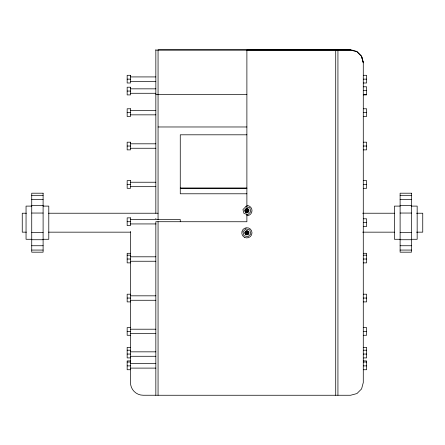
<?xml version="1.0" encoding="UTF-8"?>
<svg xmlns="http://www.w3.org/2000/svg" width="445" height="445" viewBox="0 0 445 445"><rect width="100%" height="100%" fill="white"/><g stroke="black" fill="none" stroke-linecap="round" stroke-linejoin="round"><path stroke-width="0.67" d="M155.839 50.118L350.604 50.118M363.281 75.3L366.608 75.3L366.608 82.992L363.281 82.992M130.491 76.924L155.839 76.924M127.164 79.149L130.491 79.149M363.281 79.149L366.608 79.149M130.491 81.368L155.839 81.368M363.281 86.786L366.608 86.786L366.608 94.907L363.281 94.907M130.491 88.839L155.839 88.839M363.281 90.635L366.608 90.635M127.164 91.058L130.491 91.058M130.491 93.278L155.839 93.278M363.281 94.479L366.608 94.479M155.839 94.535L246.886 94.535M363.281 108.78L366.608 108.78L366.608 116.473L363.281 116.473M130.491 110.404L155.839 110.404M127.164 112.624L130.491 112.624M363.281 112.624L366.608 112.624M130.491 114.843L155.839 114.843M158.058 126.975L246.886 126.975M246.886 134.807L180.264 134.807L180.264 193.786L246.886 193.786M363.281 142.189L366.608 142.189L366.608 149.876L363.281 149.876M130.491 143.813L155.839 143.813M127.164 146.032L130.491 146.032M363.281 146.032L366.608 146.032M130.491 148.252L155.839 148.252M363.281 180.609L366.608 180.609L366.608 188.302L363.281 188.302M130.491 182.233L155.839 182.233M127.164 184.453L130.491 184.453M363.281 184.453L366.608 184.453M130.491 186.678L155.839 186.678M180.264 188.085L246.886 188.085M180.264 188.229L246.886 188.229M31.734 195.316L43.104 195.316M400.111 195.316L411.48 195.316M31.734 199.649L43.104 199.649M400.111 199.649L411.48 199.649M31.734 205.657L43.104 205.657M400.111 205.657L411.48 205.657M31.734 206.102L26.049 206.102L26.049 239.282L31.734 239.282M43.104 206.102L48.789 206.102L48.789 239.282L43.104 239.282M400.111 206.102L394.426 206.102L394.426 239.282L400.111 239.282M411.48 206.102L417.165 206.102L417.165 239.282L411.48 239.282M31.734 213.044L43.104 213.044M400.111 213.044L411.48 213.044M26.405 213.227L22.25 213.227L22.25 232.162L26.405 232.162M48.577 213.227L158.058 213.227M362.653 213.227L394.431 213.227M416.531 213.227L422.75 213.227L422.75 232.162L416.531 232.162M363.281 218.795L366.608 218.795L366.608 226.488L363.281 226.488M130.491 219.496L180.264 219.496L180.264 221.716M127.164 221.716L130.491 221.716M363.281 222.645L366.608 222.645M130.491 223.935L156.073 223.935M48.577 232.162L130.34 232.162M362.653 232.162L394.431 232.162M31.734 232.346L43.104 232.346M400.111 232.346L411.48 232.346M31.734 239.733L43.104 239.733M400.111 239.733L411.48 239.733M31.734 245.74L43.104 245.74M400.111 245.74L411.48 245.74M31.734 250.068L43.104 250.068M400.111 250.068L411.48 250.068M130.491 253.3L127.164 253.3L127.164 262.873L130.491 262.873M363.281 253.3L366.608 253.3L366.608 262.873L363.281 262.873M127.164 255.18L130.491 255.18M363.281 255.18L366.608 255.18M130.491 256.804L155.839 256.804M127.164 259.023L130.491 259.023M363.281 259.023L366.608 259.023M130.491 261.243L155.839 261.243M130.491 294.206L127.164 294.206L127.164 301.894L130.491 301.894M363.281 294.206L366.608 294.206L366.608 301.894L363.281 301.894M130.491 295.83L155.839 295.83M127.164 298.05L130.491 298.05M363.281 298.05L366.608 298.05M130.491 300.269L155.839 300.269M130.491 327.581L127.164 327.581L127.164 335.274L130.491 335.274M363.281 327.581L366.608 327.581L366.608 335.274L363.281 335.274M130.491 329.205L155.839 329.205M127.164 331.425L130.491 331.425M363.281 331.425L366.608 331.425M130.491 333.65L155.839 333.65M130.491 347.35L127.164 347.35L127.164 357.908L130.491 357.908M363.281 347.35L366.608 347.35L366.608 357.908L363.281 357.908L363.281 62.417L361.579 56.081L356.94 51.442L350.604 49.745L158.058 49.745L158.058 219.774M127.164 350.215L130.491 350.215M363.281 350.215L366.608 350.215M130.491 351.839L155.839 351.839M127.164 354.059L130.491 354.059M363.281 354.059L366.608 354.059M130.491 356.278L155.839 356.278M130.491 360.917L127.164 360.917L127.164 369.734L130.491 369.734M363.281 360.917L366.608 360.917L366.608 369.734L363.281 369.734M127.164 362.041L130.491 362.041M363.281 362.041L366.608 362.041M130.491 363.665L155.839 363.665M127.164 365.885L130.491 365.885M363.281 365.885L366.608 365.885M130.491 368.104L155.839 368.104M155.839 395.243L143.168 395.243A12.671 12.671 0 0 1 130.491 382.572L130.491 231.417M361.579 56.409L363.281 62.751M363.281 62.795L361.579 56.459L356.94 51.77L350.604 50.074L246.886 50.074L246.886 207.376M363.281 358.125L363.281 382.583L361.579 388.919L356.94 393.558L350.604 395.255L155.839 395.255L155.839 221.716L246.886 221.755L246.886 213.85M337.933 49.745L337.933 395.255M335.714 49.745L335.714 395.255M158.058 221.716L158.058 395.255M155.839 49.745L155.839 213.244M155.839 218.423L155.839 218.868M246.886 205.507A5.106 5.106 0 0 1 251.992 210.613A5.106 5.106 0 0 1 246.886 215.719M245.568 231.5A1.863 1.863 0 0 1 248.204 231.5A1.863 1.863 0 0 1 248.204 234.137M247.815 234.432A1.863 1.863 0 0 1 247.37 234.615M246.886 234.682A1.863 1.863 0 0 1 245.023 232.818M245.089 232.335A1.863 1.863 0 0 1 245.273 231.889M245.924 232.563A0.996 0.996 0 0 1 247.592 232.112A0.996 0.996 0 0 1 247.142 233.781M246.63 233.781A0.996 0.996 0 0 1 245.924 233.074M245.568 209.295A1.863 1.863 0 0 1 248.499 209.678A1.863 1.863 0 0 1 247.37 212.41M246.402 212.41A1.863 1.863 0 0 1 245.023 210.613M245.089 210.129A1.863 1.863 0 0 1 245.273 209.678M245.924 210.352A0.996 0.996 0 0 1 247.592 209.907A0.996 0.996 0 0 1 247.142 211.575M246.63 211.575A0.996 0.996 0 0 1 245.89 210.613M245.829 206.664L242.937 209.556L243.999 213.5L247.943 214.557L250.83 211.67L249.773 207.72L245.829 206.664M245.829 228.869L242.937 231.762L243.999 235.705L247.943 236.768L250.83 233.875L249.773 229.932L245.829 228.869M130.491 75.3L127.164 75.3L127.164 82.992L130.491 82.992L130.491 75.3M130.491 87.214L127.164 87.214L127.164 94.907L130.491 94.907L130.491 87.214M130.491 108.78L127.164 108.78L127.164 116.473L130.491 116.473L130.491 108.78M130.491 142.189L127.164 142.189L127.164 149.876L130.491 149.876L130.491 142.189M130.491 180.609L127.164 180.609L127.164 188.302L130.491 188.302L130.491 180.609M43.104 193.202L31.734 193.202L31.734 252.182L43.104 252.182L43.104 193.202M411.48 193.202L400.111 193.202L400.111 252.182L411.48 252.182L411.48 193.202M130.491 217.866L127.164 217.866L127.164 225.559L130.491 225.559L130.491 217.866M244.333 237.241A5.106 5.106 0 0 0 251.992 232.818A5.106 5.106 0 0 0 244.333 228.396A5.106 5.106 0 0 0 244.333 237.241M245.429 234.276A2.064 2.064 0 0 0 248.877 233.352A2.064 2.064 0 0 0 246.352 230.827A2.064 2.064 0 0 0 245.429 234.276M246.057 233.647A1.174 1.174 0 0 0 248.021 233.124A1.174 1.174 0 0 0 246.58 231.684A1.174 1.174 0 0 0 246.057 233.647M246.241 233.464A0.912 0.912 0 0 0 247.765 233.052A0.912 0.912 0 0 0 246.652 231.94A0.912 0.912 0 0 0 246.241 233.464M245.429 212.07A2.064 2.064 0 0 0 248.877 211.147A2.064 2.064 0 0 0 246.352 208.616A2.064 2.064 0 0 0 245.429 212.07M246.057 211.442A1.174 1.174 0 0 0 248.021 210.913A1.174 1.174 0 0 0 246.58 209.478A1.174 1.174 0 0 0 246.057 211.442M246.241 211.253A0.912 0.912 0 0 0 247.765 210.847A0.912 0.912 0 0 0 246.652 209.734A0.912 0.912 0 0 0 246.241 211.253"/></g></svg>
